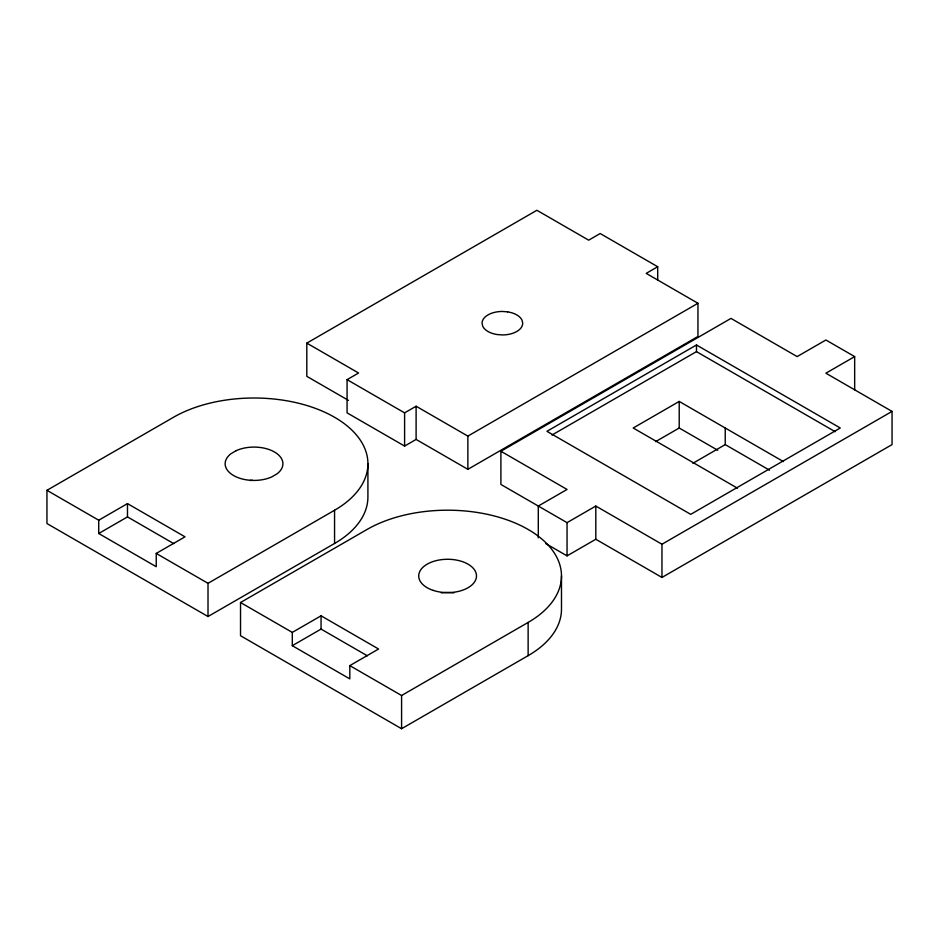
<?xml version="1.0" encoding="UTF-8"?>
<svg xmlns="http://www.w3.org/2000/svg" width="939" height="939" viewBox="0 0 939 939"><rect width="100%" height="100%" fill="white"/><g stroke="black" fill="none" stroke-linecap="round" stroke-linejoin="round"><path stroke-width="1.41" d="M46.95 490.322L173.504 417.268A113.889 65.753 0 0 1 334.566 417.268A113.889 65.753 0 0 1 334.566 510.253L334.566 543.47L208.012 616.524L46.95 523.539L46.95 490.322L98.724 520.218L127.481 503.609L185.006 536.826L156.238 553.423L156.238 566.71L98.724 533.505L98.724 520.218M348.475 400.39L306.807 376.328L306.807 343.122L536.897 210.277L588.671 240.173L600.174 233.529L657.699 266.735L657.699 279.74M657.699 266.735L646.185 273.378L697.959 303.274L697.959 336.479L467.868 469.324L416.106 439.429L404.603 446.072L347.078 412.867L347.078 379.649L358.581 373.018L306.807 343.122M98.724 533.505L127.481 516.896L173.75 543.611M347.078 379.649L404.603 412.867L416.106 406.223L467.868 436.107L697.959 303.274M156.238 553.423L208.012 583.319L334.566 510.253M545.794 543.587L567.05 555.865L595.807 539.256L661.96 577.45L892.05 444.605L892.05 411.399L661.96 544.233L595.807 506.051L567.05 522.647L500.898 484.454L500.898 451.248L730.988 318.403L797.141 356.597L825.897 340L854.666 356.597L854.666 389.814M240.525 602.521L367.067 529.455A113.889 65.753 0 0 1 528.129 529.455A113.889 65.753 0 0 1 528.129 622.44L528.129 655.657L401.587 728.723L240.525 635.726L240.525 602.521L292.299 632.405L321.056 615.808L378.581 649.013L349.813 665.622L349.813 678.897L292.299 645.692L292.299 632.405M696.48 344.977L546.921 431.318L690.728 514.349L840.276 427.996L696.48 344.977L696.48 351.62L551.991 435.039M783.443 461.612L679.214 401.434L633.203 427.996L737.432 488.174M292.299 645.692L321.056 629.083L367.325 655.798M655.586 441.647L679.214 428.008L717.772 450.262M854.666 356.597L825.897 373.206L892.05 411.399M692.9 463.279L725.237 444.605L769.522 470.181M349.813 665.622L401.587 695.506L528.129 622.44M696.48 351.62L835.229 431.729M500.898 451.248L567.05 489.442L538.293 506.051L538.293 537.812M725.237 427.996L725.237 444.605M679.214 401.434L679.214 428.008M661.96 544.233L661.96 577.45M595.807 506.051L595.807 539.256M567.05 522.647L567.05 555.865M561.487 575.947L561.487 609.165A113.889 65.753 0 0 1 528.129 655.657M467.868 436.107L467.868 469.324M416.106 406.223L416.106 439.429M404.603 412.867L404.603 446.072M401.587 695.506L401.587 728.723M367.912 463.76L367.912 496.966A113.889 65.753 0 0 1 334.566 543.47M321.056 615.808L321.056 629.083M208.012 583.319L208.012 616.524M127.481 503.609L127.481 516.896M250.009 480.463A28.874 16.667 0 0 1 252.509 480.322M441.342 592.885A28.874 16.667 0 0 1 453.866 592.885M236.241 450.626L230.959 453.725A28.874 16.667 0 0 0 233.788 475.65A28.874 16.667 0 0 0 271.817 476.895L277.099 473.796A28.874 16.667 0 0 0 274.27 451.87A28.874 16.667 0 0 0 236.241 450.626M507.647 311.854L502.388 311.455A20.341 11.738 0 0 0 482.047 323.192L482.74 326.232A20.341 11.738 0 0 0 497.118 334.542L502.388 334.941A20.341 11.738 0 0 0 522.718 323.192L522.025 320.164A20.341 11.738 0 0 0 507.647 311.854M433.161 590.385A28.874 16.667 0 0 0 476.484 575.947A28.874 16.667 0 0 0 433.161 561.51A28.874 16.667 0 0 0 433.161 590.385"/></g></svg>
